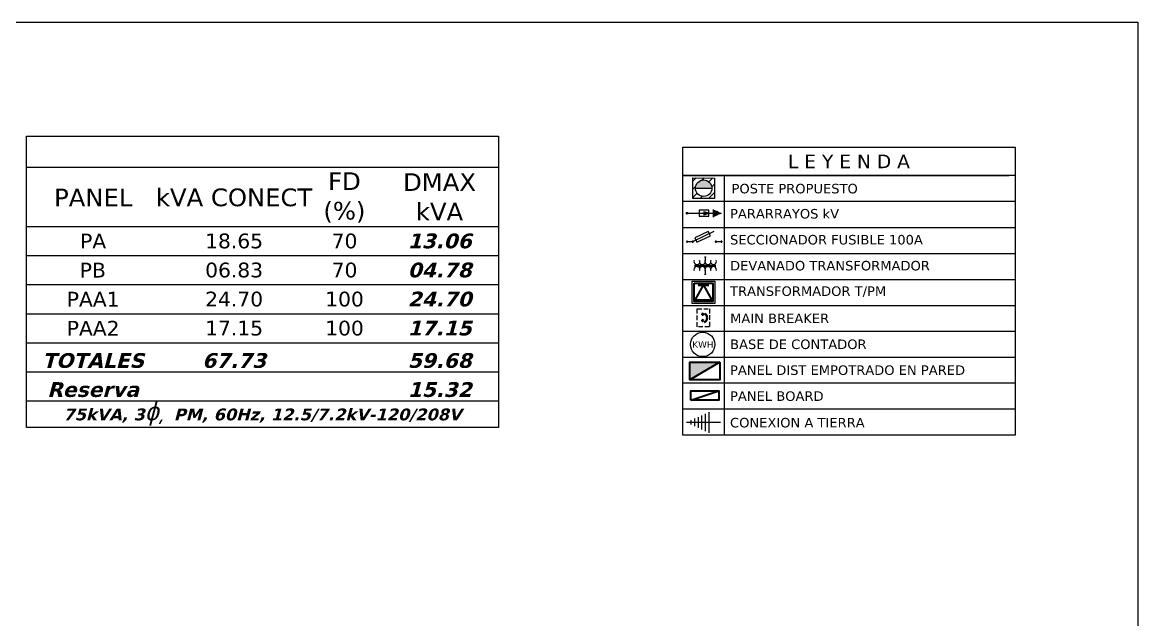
# Model space of a CAD drawing. Header units: metres. Extents: x 14 to 2416, y -346 to 476.
# Drawn here: x 151.4 to 208.1, y -216.4 to -186.1 of the extents above; entities that cross this region are included whole.
import ezdxf

# ---------------------------------------------------------------- set-up
doc = ezdxf.new("R2010")
doc.units = ezdxf.units.M
doc.linetypes.add('Dash Style-2', pattern=[0.694425, 0.48607, -0.208355])
doc.layers.get('Defpoints').update_dxf_attribs({"color": 6})
for name, color, linetype in [('E Aterrizaje', 16, 'Continuous'), ('E Devanado Transf', 241, 'Continuous'), ('E Gabinetes Electricos', 8, 'Dash Style-2')]:
    doc.layers.add(name, color=color, linetype=linetype)
for name, color, linetype, lineweight in [('E Base Transf', 7, 'Continuous', 15), ('E Breaker', 150, 'Continuous', 40), ('E Conexiones Secs 1', 40, 'Continuous', 30), ('E Contadores', 153, 'Continuous', 25), ('E Herrajes Prim', 8, 'Continuous', 9), ('E Paneles', 238, 'Continuous', 35), ('E Postes', 234, 'Continuous', 25), ('E Salida Luces', 22, 'Continuous', 40), ('E Seccionador Fusible', 241, 'Continuous', 18), ('E Tablas Electricas', 152, 'Continuous', 25), ('E Textos Electricos', 7, 'Continuous', 15), ('E Transf PM LF', 106, 'Continuous', 35), ('E Transf PM LF @ 1', 106, 'Continuous', 35), ('textos', 7, 'Continuous', 0)]:
    doc.layers.add(name, color=color, linetype=linetype, lineweight=lineweight)
doc.styles.get("Standard").update_dxf_attribs({"font": 'arial.ttf', "height": 0.1875})

# ---------------------------------------------------------------- blocks, each defined once
blk = doc.blocks.new('Poste Cimentado Prop1')
at = {"layer": 'E Postes'}
h = blk.add_hatch(dxfattribs=at)
h.set_pattern_fill('ANSI31', color=1, scale=9.872604, angle=-180.1042, style=0)
h.set_pattern_definition([(224.89581793, (773275.3362, 4013986.6291), (0.87103499897, -0.87420841374), [])])
h.paths.add_polyline_path([(-2.28, -2.16), (2.27, -2.17), (2.28, 2.16), (-2.27, 2.17)])
edge = h.paths.add_edge_path(flags=16)
edge.add_arc((0, 0), 1.75, 0, 360)
h = blk.add_hatch(color=1, dxfattribs=at)
h.dxf.hatch_style = 1
h.paths.add_polyline_path([(-1.75, 0), (1.75, 0, 1)])
at = {"layer": 'E Postes', "color": 1, "linetype": 'Continuous'}
blk.add_line((-1.75, 0), (1.75, 0), dxfattribs=at)
blk.add_lwpolyline([(2.27, -2.17), (-2.28, -2.16), (-2.27, 2.17), (2.28, 2.16)], close=True, dxfattribs=at)
blk.add_circle((0, 0), 1.75, dxfattribs=at)
blk = doc.blocks.new('*U409')
at = {"layer": 'E Base Transf', "ltscale": 0.05}
blk.add_lwpolyline([(0.85, -1.55), (-0.85, -1.55), (-0.85, 0.15), (0.85, 0.15)], close=True, dxfattribs=at)
at = {"layer": 'E Transf PM LF'}
blk.add_line((0.415, -1.241), (-0.415, -1.241), dxfattribs=at)
for points in [[(0.7, -1.4), (-0.7, -1.4), (-0.7, 0), (0.7, 0)], [(0.638, -0.115), (0, -1.241), (-0.638, -0.115)]]:
    blk.add_lwpolyline(points, close=True, dxfattribs=at)
blk = doc.blocks.new('*U405')
at = {"layer": 'E Aterrizaje'}
for p, q in [((0, 0), (0, -0.385)), ((0.116, -0.134), (-0.116, -0.134)), ((0.098, -0.174), (-0.098, -0.174)), ((0.08, -0.214), (-0.079, -0.214)), ((0.061, -0.254), (-0.061, -0.254)), ((0.043, -0.294), (-0.042, -0.294)), ((0.025, -0.334), (-0.024, -0.334)), ((0.006, -0.374), (-0.005, -0.374))]:
    blk.add_line(p, q, dxfattribs=at)
blk = doc.blocks.new('Devanado Transf')
at = {"layer": 'E Devanado Transf'}
for p, q in [((0, 0.0902), (0, 0.0735)), ((0, 0.0197), (0, 0.0015))]:
    blk.add_line(p, q, dxfattribs=at)
at = {"layer": 'E Devanado Transf', "color": 8}
for p, q in [((-0.0569, 0.0493), (0.0569, 0.0493)), ((-0.0569, 0.044), (0.0569, 0.044))]:
    blk.add_line(p, q, dxfattribs=at)
at = {"layer": 'E Devanado Transf', "linetype": 'Continuous'}
for centre in [(0, 0.0917), (0, 0)]:
    blk.add_circle(centre, 0.0015, dxfattribs=at)
for centre, start, end in [((-0.0439, 0.0679), 158.94918, 21.05082), ((-0.0146, 0.0679), 158.94918, 21.05082), ((0.0146, 0.0679), 158.94918, 21.05082), ((0.0439, 0.0679), 158.94918, 21.05082), ((-0.0439, 0.0253), 338.94918, 201.05082), ((-0.0146, 0.0253), 338.94918, 201.05082), ((0.0146, 0.0253), 338.94918, 201.05082), ((0.0439, 0.0253), 338.94918, 201.05082)]:
    blk.add_arc(centre, 0.0157, start, end, dxfattribs=at)
blk = doc.blocks.new('*U400')
at = {"layer": 'E Aterrizaje'}
for p, q in [((0, 0), (-0.385, 0)), ((-0.374, -0.006), (-0.374, 0.006)), ((-0.334, -0.024), (-0.334, 0.024)), ((-0.294, -0.043), (-0.294, 0.043)), ((-0.254, -0.061), (-0.254, 0.061)), ((-0.214, -0.079), (-0.214, 0.079)), ((-0.174, -0.098), (-0.174, 0.098)), ((-0.134, -0.116), (-0.134, 0.116))]:
    blk.add_line(p, q, dxfattribs=at)
blk = doc.blocks.new('*U404')
at = {"layer": 'E Herrajes Prim', "ltscale": 0.01}
h = blk.add_hatch(color=256, dxfattribs=at)
h.dxf.hatch_style = 1
h.paths.add_polyline_path([(7.34, -0.67), (9.5, -0.01), (7.34, 0.65)])
at = {"layer": 'E Herrajes Prim', "linetype": 'Continuous'}
blk.add_line((0.37, 0), (7.34, -0.01), dxfattribs=at)
at = {"layer": 'E Herrajes Prim', "ltscale": 0.01}
for points in [[(5.24, -1.3), (9.5, -1.31), (9.5, 1.3), (5.25, 1.31)], [(7.34, -0.67), (9.5, -0.01), (7.34, 0.65)]]:
    blk.add_lwpolyline(points, close=True, dxfattribs=at)
at = {"layer": 'E Herrajes Prim', "color": 0, "linetype": 'Continuous'}
blk.add_circle((0, 0), 0.366, dxfattribs=at)
at = {"layer": 'E Aterrizaje', "linetype": 'Continuous', "xscale": 14.2944670322097, "yscale": 14.2944670322097, "zscale": 14.2944670322097, "rotation": 179.937219278963}
blk.add_blockref('*U400', (9.5, -0.01), dxfattribs=at)
blk = doc.blocks.new('*U410')
at = {"layer": 'E Seccionador Fusible'}
for p, q in [((-0.0387, 0.0001), (-0.0446, 0.0001)), ((-0.0082, 0.0004), (-0.0356, 0.0137)), ((-0.0008, 0), (-0.0067, 0))]:
    blk.add_line(p, q, dxfattribs=at)
blk.add_lwpolyline([(-0.0307, 0.0078), (-0.0279, 0.0135), (-0.0101, 0.0048), (-0.0129, -0.0009)], close=True, dxfattribs=at)
for centre in [(-0.0454, 0.0001), (-0.0379, 0.0001), (-0.0075, 0), (0, 0)]:
    blk.add_circle(centre, 0.000794, dxfattribs=at)
blk = doc.blocks.new('*U392')
at = {"layer": 'E Paneles'}
blk.add_hatch(color=256, dxfattribs=at).paths.add_polyline_path([(-0.494, -0.59), (0.494, 0), (-0.494, 0)])
blk.add_line((0.494, 0), (-0.494, -0.59), dxfattribs=at)
blk.add_lwpolyline([(0.494, 0), (0.494, -0.59), (-0.494, -0.59), (-0.494, 0)], close=True, dxfattribs=at)
blk = doc.blocks.new('*U412')
at = {"layer": 'E Paneles'}
blk.add_line((-0.494, 0), (0.494, 0.335), dxfattribs=at)
blk.add_lwpolyline([(-0.494, 0), (-0.494, 0.335), (0.494, 0.335), (0.494, 0)], close=True, dxfattribs=at)
blk = doc.blocks.new('*U760')
at = {"layer": 'E Breaker'}
for centre in [(2.12, 12.8), (2.12, 12.13)]:
    blk.add_circle(centre, 0.0727, dxfattribs=at)
blk.add_arc((2.08, 12.43), 0.508, 293.1892, 65.412, dxfattribs=at)
at = {"layer": 'E Conexiones Secs 1', "const_width": 0.004}
for points in [[(2.12, 13.38), (2.12, 12.87)], [(2.12, 12.06), (2.12, 11.48)]]:
    blk.add_lwpolyline(points, dxfattribs=at)
at = {"layer": 'E Contadores', "linetype": 'Continuous'}
blk.add_circle((2.12, 9.6), 1.29, dxfattribs=at)
at = {"layer": 'E Gabinetes Electricos', "lineweight": 13}
blk.add_lwpolyline([(1.53, 11.48), (1.53, 13.38), (2.84, 13.38), (2.84, 11.48)], close=True, dxfattribs=at)
at = {"layer": 'E Tablas Electricas', "ltscale": 0.01}
for p, q in [((0, 30.48), (35.2, 30.48)), ((35.2, 30.48), (35.2, 0)), ((35.2, 30.48), (35.2, 0)), ((0, 27.48), (34.52, 27.48)), ((35.2, 5.5), (0, 5.5))]:
    blk.add_line(p, q, dxfattribs=at)
at = {"layer": 'E Tablas Electricas'}
for p, q in [((0, 0), (0, 30.48)), ((35.2, 27.48), (0, 27.48)), ((4.4, 27.48), (4.4, 0)), ((35.2, 24.73), (0, 24.73)), ((0, 21.98), (35.2, 21.98)), ((0, 19.23), (35.2, 19.23)), ((0, 16.49), (35.2, 16.49)), ((0, 13.74), (35.2, 13.74)), ((0, 10.99), (35.2, 10.99)), ((0, 8.24), (35.2, 8.24)), ((35.2, 5.5), (0, 5.5)), ((35.2, 2.75), (0, 2.75)), ((35.2, 0), (0, 0))]:
    blk.add_line(p, q, dxfattribs=at)
at = {"layer": 'E Aterrizaje', "color": 0, "xscale": -9.408232064, "yscale": 9.408232064, "zscale": 9.408232064, "rotation": 270}
blk.add_blockref('*U405', (4.01, 1.34), dxfattribs=at)
at = {"layer": 'E Devanado Transf', "color": 8, "xscale": 20, "yscale": 20, "zscale": 20}
blk.add_blockref('Devanado Transf', (2.38, 17.02), dxfattribs=at)
at = {"layer": 'E Herrajes Prim', "ltscale": 0.05, "xscale": 0.24, "yscale": 0.24, "zscale": 0.24, "rotation": 0.06278072103699829}
blk.add_blockref('*U404', (0.48, 23.49), dxfattribs=at)
at = {"layer": 'E Herrajes Prim', "ltscale": 0.1, "xscale": -80, "yscale": 80, "zscale": 80, "rotation": 359.8051417004029}
blk.add_blockref('*U410', (0.47, 20.49), dxfattribs=at)
at = {"layer": 'E Paneles', "xscale": 3, "yscale": 3, "zscale": 3}
blk.add_blockref('*U412', (2.33, 3.7), dxfattribs=at)
at = {"layer": 'E Postes', "xscale": 0.5, "yscale": 0.5, "zscale": 0.5}
blk.add_blockref('Poste Cimentado Prop1', (2.22, 26.14), dxfattribs=at)
at = {"layer": 'E Salida Luces', "color": 1, "xscale": 3.2, "yscale": 3.2, "zscale": 3.2}
blk.add_blockref('*U392', (2.34, 7.74), dxfattribs=at)
at = {"layer": 'E Transf PM LF @ 1', "xscale": 1.4, "yscale": 1.4, "zscale": 1.4, "rotation": 180}
blk.add_blockref('*U409', (2.2, 14.14), dxfattribs=at)
at = {"layer": 'E Contadores', "linetype": 'Continuous', "insert": (2.14, 9.6), "char_height": 0.6852, "width": 3.834, "attachment_point": 5}
blk.add_mtext('{\\fVerdana|b0|i0|c0|p34;KWH}', dxfattribs=at)
at = {"layer": 'textos', "linetype": 'Continuous'}
for s, insert, char_height, width, attachment_point in [('\\fVerdana|b0|i0|c0|p34;L E Y E N D A ', (17.6, 28.98), 1.44, 35.1961, 5), ('{\\fVerdana|b0|i0|c0|p34;POSTE PROPUESTO}', (5.17, 26.09), 1.008, 23.8307, 4), ('{\\fVerdana|b0|i0|c0|p34;PARARRAYOS kV}', (5.01, 23.43), 1.008, 23.8307, 4), ('{\\fVerdana|b0|i0|c0|p34;SECCIONADOR FUSIBLE 100A}', (5.01, 20.68), 1.008, 23.8307, 4), ('{\\fVerdana|b0|i0|c0|p34;DEVANADO TRANSFORMADOR}', (5.01, 17.93), 1.008, 23.8307, 4), ('{\\fVerdana|b0|i0|c0|p34;TRANSFORMADOR T/PM}', (5.01, 15.18), 1.008, 23.8307, 4), ('{\\fVerdana|b0|i0|c0|p34;MAIN BREAKER}', (5.02, 12.36), 1.008, 23.8307, 4), ('{\\fVerdana|b0|i0|c0|p34;BASE DE CONTADOR}', (5.02, 9.61), 1.008, 23.8307, 4), ('{\\fVerdana|b0|i0|c0|p34;PANEL DIST EMPOTRADO EN PARED}', (5.01, 6.87), 1.008, 30.1869, 4), ('{\\fVerdana|b0|i0|c0|p34;PANEL BOARD}', (5.01, 4.12), 1.008, 30.1869, 4), ('{\\fVerdana|b0|i0|c0|p34;CONEXION A TIERRA}', (5.01, 1.31), 1.008, 23.8307, 4)]:
    blk.add_mtext(s, dxfattribs=dict(at, insert=insert, char_height=char_height, width=width, attachment_point=attachment_point))

msp = doc.modelspace()

# ---------------------------------------------------------------- linework, layer by layer
at = {"layer": 'Defpoints', "lineweight": 13}
msp.add_lwpolyline([(113.19, -186.074), (208.07, -186.074), (208.07, -246.791), (113.19, -246.791)], close=True, dxfattribs=at)
at = {"layer": 'E Tablas Electricas'}
msp.add_lwpolyline([(151.577, -191.855), (175.577, -191.855), (175.577, -206.662), (151.577, -206.662)], close=True, dxfattribs=at)
at = {"layer": 'E Tablas Electricas', "const_width": 0.006}
for points in [[(158.369, -203.837), (158.369, -191.855)], [(165.907, -203.837), (165.907, -191.855)], [(169.593, -205.314), (169.593, -191.855)]]:
    msp.add_lwpolyline(points, dxfattribs=at)
at = {"layer": 'E Tablas Electricas'}
for points in [[(151.577, -193.433), (175.577, -193.433)], [(151.577, -196.452), (175.577, -196.452)], [(151.577, -197.929), (175.577, -197.929)], [(151.577, -199.406), (175.577, -199.406)], [(151.577, -200.883), (175.577, -200.883)], [(151.577, -202.36), (175.577, -202.36)], [(151.577, -202.36), (175.577, -202.36)], [(151.577, -203.837), (175.577, -203.837)], [(151.577, -205.314), (175.577, -205.314)]]:
    msp.add_lwpolyline(points, dxfattribs=at)

# ---------------------------------------------------------------- block references
at = {"layer": 'E Tablas Electricas', "xscale": 0.48, "yscale": 0.48, "zscale": 0.48}
msp.add_blockref('*U760', (184.942, -207.053, 0), dxfattribs=at)

# ---------------------------------------------------------------- texts
at = {"layer": 'E Textos Electricos', "color": 0, "attachment_point": 5}
for s, insert, char_height, width in [('{\\fVerdana|b0|i0|c0|p34;FD\\P(%)}', (167.745, -194.978), 0.9, 3.67644), ('{\\fVerdana|b0|i0|c0|p34;DMAX\\PkVA}', (172.58, -194.943), 0.9, 5.97475), ('{\\fVerdana|b0|i0|c0|p34;PANEL}', (154.977, -194.978), 0.9, 6.76565), ('{\\fVerdana|b0|i0|c0|p34;kVA CONECT}', (162.138, -194.978), 0.9, 7.53767), ('{\\fVerdana|b0|i0|c0|p34;PA}', (154.973, -197.191), 0.75, 6.79223), ('{\\fVerdana|b0|i0|c0|p34;18.65}', (162.138, -197.191), 0.75, 7.53767), ('{\\fVerdana|b0|i0|c0|p34;70}', (167.75, -197.191), 0.75, 3.6859), ('{\\fVerdana|b1|i1|c0|p34;13.06}', (172.585, -197.191), 0.75, 5.9842), ('{\\fVerdana|b0|i0|c0|p34;PB}', (154.956, -198.668), 0.75, 6.79223), ('{\\fVerdana|b0|i0|c0|p34;06.83}', (162.138, -198.668), 0.75, 7.53767), ('{\\fVerdana|b0|i0|c0|p34;70}', (167.75, -198.668), 0.75, 3.6859), ('{\\fVerdana|b1|i1|c0|p34;04.78}', (172.589, -198.668), 0.75, 5.99354), ('{\\fVerdana|b0|i0|c0|p34;PAA1}', (154.973, -200.145), 0.75, 6.79223), ('{\\fVerdana|b0|i0|c0|p34;24.70}', (162.138, -200.145), 0.75, 7.53767), ('{\\fVerdana|b0|i0|c0|p34;100}', (167.75, -200.145), 0.75, 3.6859), ('{\\fVerdana|b1|i1|c0|p34;24.70}', (172.589, -200.145), 0.75, 5.99354), ('{\\fVerdana|b0|i0|c0|p34;PAA2}', (154.973, -201.621), 0.75, 6.79223), ('{\\fVerdana|b0|i0|c0|p34;17.15}', (162.138, -201.621), 0.75, 7.53767), ('{\\fVerdana|b0|i0|c0|p34;100}', (167.75, -201.621), 0.75, 3.6859), ('{\\fVerdana|b1|i1|c0|p34;17.15}', (172.585, -201.621), 0.75, 5.9842), ('{\\fVerdana|b1|i1|c0|p34;TOTALES}', (154.973, -203.267), 0.75, 6.79223), ('{\\fVerdana|b1|i1|c0|p34;67.73}', (162.138, -203.267), 0.75, 7.53767), ('{\\fVerdana|b1|i1|c0|p34;59.68}', (172.589, -203.267), 0.75, 5.99354), ('{\\fVerdana|b1|i1|c0|p34;Reserva}', (154.973, -204.744), 0.75, 6.79223), ('{\\fVerdana|b1|i1|c0|p34;15.32}', (172.589, -204.744), 0.75, 5.99354), ('{\\fVerdana|b1|i1|c0|p34;75kVA, 3\\fISOCPEUR|b1|i1|c0|p34;\\H1.5x;ɸ\\H0.88889x;, \\fVerdana|b1|i1|c0|p34;\\H0.75x;PM, 60Hz, 12.5/7.2kV-120/208V}', (163.577, -205.988), 0.6, 24)]:
    msp.add_mtext(s, dxfattribs=dict(at, insert=insert, char_height=char_height, width=width))

doc.saveas('drawing.dxf')
